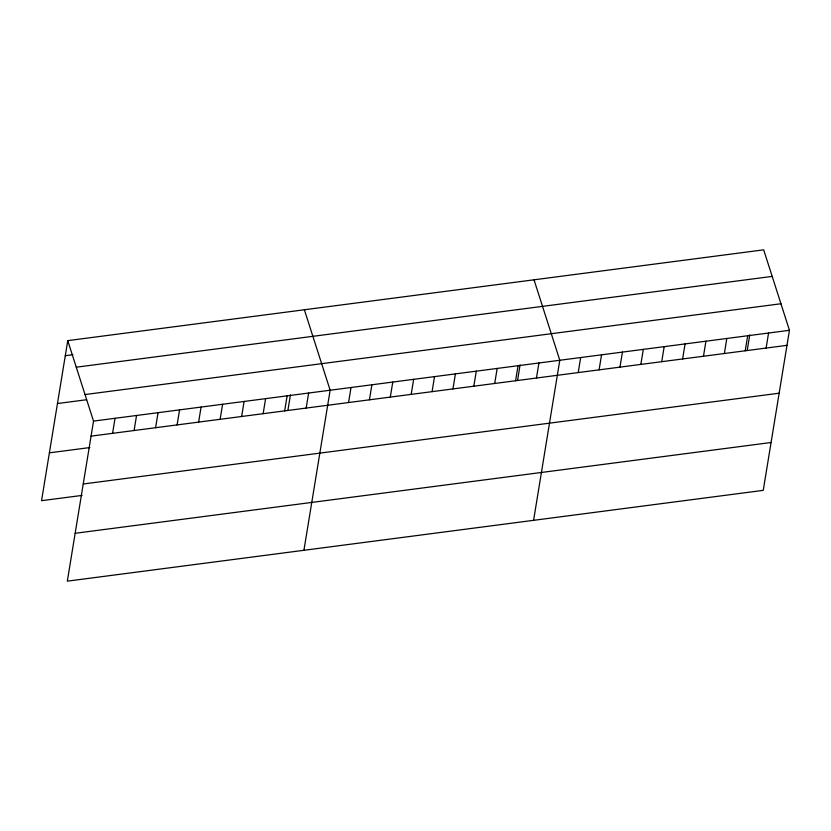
<?xml version="1.0" encoding="UTF-8"?>
<svg xmlns="http://www.w3.org/2000/svg" width="831" height="831" viewBox="0 0 831 831"><rect width="100%" height="100%" fill="white"/><g stroke="black" fill="none" stroke-linecap="round" stroke-linejoin="round"><path stroke-width="1.25" d="M67.758 340.637L93.529 421.099L67.321 581.16L763.242 490.363L789.45 330.302L763.679 249.84L67.758 340.637L41.55 500.698L82.04 495.411M112.58 433.335L115.042 418.294M134.092 430.52L136.554 415.49M155.594 427.716L158.056 412.685M177.107 424.911L179.569 409.88M198.619 422.106L201.081 407.065M220.132 419.302L222.594 404.261M241.644 416.497L244.106 401.456M263.147 413.682L265.608 398.651M284.659 410.878L287.121 395.847M288.014 409.641L290.445 394.85M306.172 408.073L308.633 393.032M303.928 550.288L330.146 390.227L304.375 309.766M348.563 402.547L351.025 387.506M369.431 399.815L371.893 384.784M390.31 397.093L392.772 382.063M411.189 394.372L413.651 379.331M432.068 391.65L434.53 376.609M452.947 388.929L455.409 373.888M473.826 386.197L476.288 371.166M494.705 383.475L497.167 368.434M515.584 380.754L518.045 365.713M517.671 379.684L520.092 364.892M536.452 378.032L538.914 362.991M533.585 520.32L559.793 360.27L534.021 279.808M578.21 372.579L580.672 357.548M599.089 369.857L601.551 354.816M619.968 367.136L622.429 352.095M640.846 364.404L643.308 349.373M661.725 361.682L664.187 346.652M682.604 358.961L685.066 343.92M703.473 356.239L705.935 341.198M724.352 353.518L726.813 338.477M745.23 350.786L747.692 335.755M747.329 349.716L749.749 334.924M766.109 348.064L768.571 333.034M65.296 355.678L72.889 354.692M76.265 367.198L772.186 276.401M85.022 394.548L780.943 303.751M57.464 403.534L86.559 399.732M93.529 421.099L789.45 330.302M91.067 436.14L786.988 345.343M49.382 452.843L89.873 447.556M83.235 483.995L779.156 393.198M75.154 533.294L771.075 442.508"/></g></svg>
